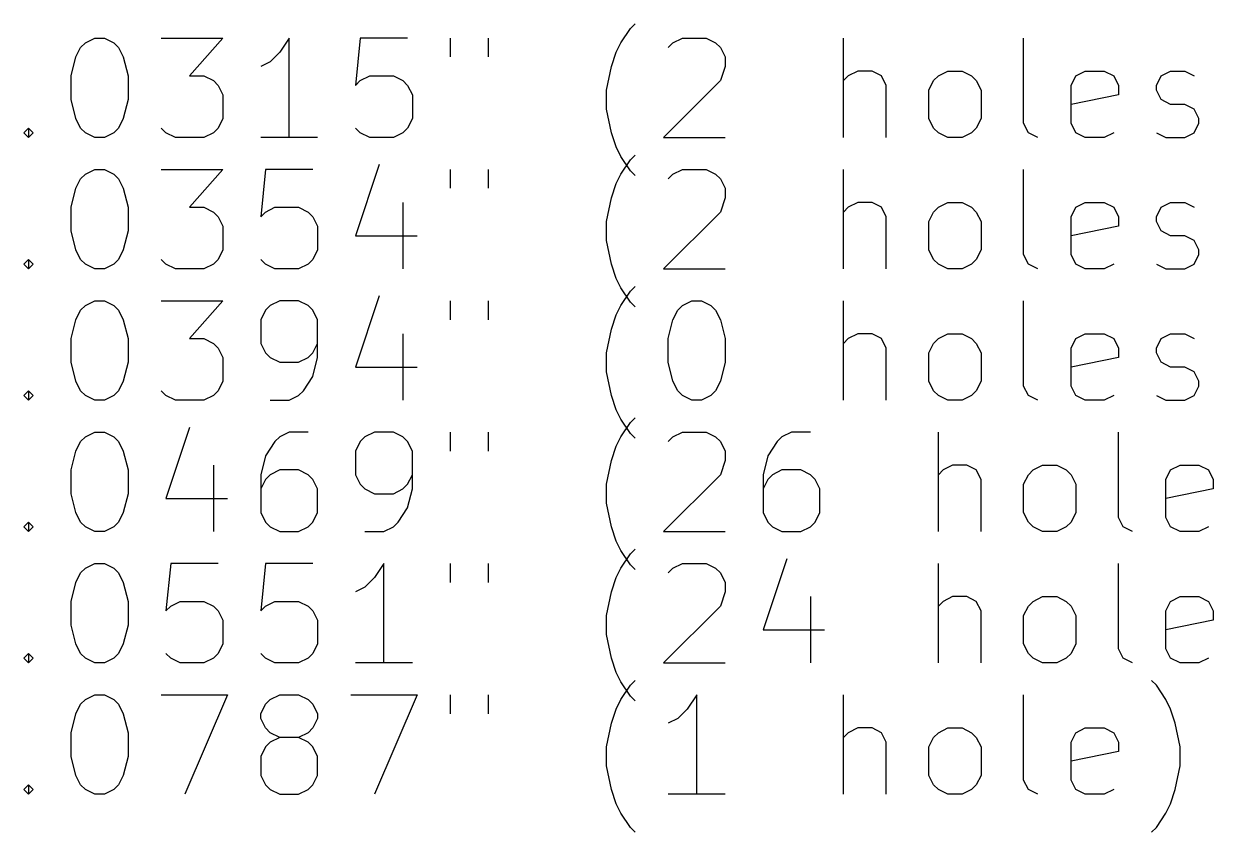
# Model space of a CAD drawing. Extents: x -2 to 95, y -116 to 0.
# Drawn here: x 23.44 to 47.34, y -116.16 to -99.91 of the extents above; entities that cross this region are included whole.
import ezdxf

# ---------------------------------------------------------------- set-up
doc = ezdxf.new("R2010")
doc.units = 0
doc.layers.add('BLACK', color=7, linetype='CONTINUOUS')

msp = doc.modelspace()

# ---------------------------------------------------------------- linework, layer by layer
at = {"layer": 'BLACK', "linetype": 'CONTINUOUS'}
for p, q in [((35.63039, -100.009361), (35.725629, -99.914123)), ((35.439914, -100.295076), (35.63039, -100.009361)), ((24.487532, -100.58079), (24.58277, -100.390314)), ((24.58277, -100.390314), (24.678008, -100.295076)), ((24.678008, -100.295076), (24.868484, -100.199838)), ((24.868484, -100.199838), (25.058961, -100.199838)), ((25.058961, -100.199838), (25.249437, -100.295076)), ((25.249437, -100.295076), (25.344675, -100.390314)), ((25.344675, -100.390314), (25.439913, -100.58079)), ((26.201818, -100.199838), (27.439913, -100.199838)), ((27.439913, -100.199838), (26.773246, -100.961742)), ((28.773246, -100.199838), (28.58277, -100.485552)), ((28.773246, -102.199838), (28.773246, -100.199838)), ((30.201818, -100.199838), (30.10658, -101.152219)), ((31.154199, -100.199838), (30.201818, -100.199838)), ((32.011342, -100.199838), (32.011342, -100.58079)), ((32.773247, -100.199838), (32.773247, -100.58079)), ((35.344676, -100.485552), (35.439914, -100.295076)), ((36.392295, -100.390314), (36.487533, -100.295076)), ((36.487533, -100.295076), (36.678009, -100.199838)), ((36.678009, -100.199838), (37.1542, -100.199838)), ((37.1542, -100.199838), (37.344676, -100.295076)), ((37.344676, -100.295076), (37.439914, -100.390314)), ((37.439914, -100.390314), (37.535152, -100.58079)), ((39.916105, -102.199838), (39.916105, -100.199838)), ((43.535153, -101.914123), (43.535153, -100.199838)), ((24.392294, -100.961742), (24.487532, -100.58079)), ((25.439913, -100.58079), (25.535151, -100.961742)), ((28.58277, -100.485552), (28.392294, -100.676028)), ((35.249438, -100.771266), (35.344676, -100.485552)), ((37.535152, -100.58079), (37.535152, -100.771266)), ((28.392294, -100.676028), (28.201818, -100.771266)), ((35.1542, -101.247457), (35.249438, -100.771266)), ((37.535152, -100.771266), (37.439914, -101.05698)), ((40.201819, -100.866504), (40.011343, -100.961742)), ((40.487534, -100.866504), (40.201819, -100.866504)), ((40.67801, -100.961742), (40.487534, -100.866504)), ((41.820867, -100.961742), (42.011343, -100.866504)), ((42.011343, -100.866504), (42.297058, -100.866504)), ((42.297058, -100.866504), (42.487534, -100.961742)), ((44.582772, -100.961742), (44.773248, -100.866504)), ((44.773248, -100.866504), (45.154201, -100.866504)), ((45.154201, -100.866504), (45.344677, -100.961742)), ((46.297058, -100.961742), (46.487534, -100.866504)), ((46.487534, -100.866504), (46.773248, -100.866504)), ((46.773248, -100.866504), (46.963725, -100.961742)), ((24.392294, -101.437933), (24.392294, -100.961742)), ((25.535151, -100.961742), (25.535151, -101.437933)), ((26.773246, -100.961742), (27.058961, -100.961742)), ((27.058961, -100.961742), (27.249437, -101.05698)), ((27.249437, -101.05698), (27.344675, -101.152219)), ((30.10658, -101.152219), (30.201818, -101.05698)), ((30.201818, -101.05698), (30.392294, -100.961742)), ((30.392294, -100.961742), (30.868485, -100.961742)), ((30.868485, -100.961742), (31.058961, -101.05698)), ((31.058961, -101.05698), (31.154199, -101.152219)), ((37.439914, -101.05698), (36.297057, -102.199838)), ((40.011343, -100.961742), (39.916105, -101.05698)), ((40.773248, -101.152219), (40.67801, -100.961742)), ((41.630391, -101.247457), (41.725629, -101.05698)), ((41.725629, -101.05698), (41.820867, -100.961742)), ((42.487534, -100.961742), (42.582772, -101.05698)), ((42.582772, -101.05698), (42.67801, -101.247457)), ((44.487534, -101.152219), (44.582772, -100.961742)), ((45.344677, -100.961742), (45.439915, -101.152219)), ((46.20182, -101.152219), (46.297058, -100.961742)), ((27.344675, -101.152219), (27.439913, -101.342695)), ((27.439913, -101.342695), (27.439913, -101.818885)), ((31.154199, -101.152219), (31.249437, -101.342695)), ((31.249437, -101.342695), (31.249437, -101.818885)), ((35.1542, -101.628409), (35.1542, -101.247457)), ((40.773248, -102.199838), (40.773248, -101.152219)), ((41.630391, -101.818885), (41.630391, -101.247457)), ((42.67801, -101.247457), (42.67801, -101.818885)), ((44.487534, -101.914123), (44.487534, -101.152219)), ((45.439915, -101.342695), (44.487534, -101.533171)), ((45.439915, -101.152219), (45.439915, -101.342695)), ((46.20182, -101.247457), (46.20182, -101.152219)), ((46.297058, -101.437933), (46.20182, -101.247457)), ((24.487532, -101.818885), (24.392294, -101.437933)), ((25.535151, -101.437933), (25.439913, -101.818885)), ((46.487534, -101.533171), (46.297058, -101.437933)), ((46.773248, -101.533171), (46.487534, -101.533171)), ((46.963725, -101.628409), (46.773248, -101.533171)), ((24.58277, -102.009361), (24.487532, -101.818885)), ((25.439913, -101.818885), (25.344675, -102.009361)), ((27.439913, -101.818885), (27.344675, -102.009361)), ((31.249437, -101.818885), (31.154199, -102.009361)), ((35.249438, -102.1046), (35.1542, -101.628409)), ((41.725629, -102.009361), (41.630391, -101.818885)), ((42.67801, -101.818885), (42.582772, -102.009361)), ((47.058963, -101.818885), (46.963725, -101.628409)), ((47.058963, -101.914123), (47.058963, -101.818885)), ((23.439913, -102.1046), (23.535151, -102.009361)), ((23.535151, -102.009361), (23.630389, -102.1046)), ((23.535151, -102.009361), (23.535151, -102.199838)), ((24.678008, -102.1046), (24.58277, -102.009361)), ((25.344675, -102.009361), (25.249437, -102.1046)), ((26.297056, -102.1046), (26.201818, -102.009361)), ((27.344675, -102.009361), (27.249437, -102.1046)), ((30.201818, -102.1046), (30.10658, -102.009361)), ((31.154199, -102.009361), (31.058961, -102.1046)), ((41.820867, -102.1046), (41.725629, -102.009361)), ((42.582772, -102.009361), (42.487534, -102.1046)), ((43.630391, -102.1046), (43.535153, -101.914123)), ((44.582772, -102.1046), (44.487534, -101.914123)), ((46.963725, -102.1046), (47.058963, -101.914123)), ((23.535151, -102.199838), (23.439913, -102.1046)), ((23.630389, -102.1046), (23.535151, -102.199838)), ((24.868484, -102.199838), (24.678008, -102.1046)), ((25.058961, -102.199838), (24.868484, -102.199838)), ((25.249437, -102.1046), (25.058961, -102.199838)), ((26.487532, -102.199838), (26.297056, -102.1046)), ((27.058961, -102.199838), (26.487532, -102.199838)), ((27.249437, -102.1046), (27.058961, -102.199838)), ((29.344675, -102.199838), (28.201818, -102.199838)), ((30.392294, -102.199838), (30.201818, -102.1046)), ((30.868485, -102.199838), (30.392294, -102.199838)), ((31.058961, -102.1046), (30.868485, -102.199838)), ((35.344676, -102.390314), (35.249438, -102.1046)), ((36.297057, -102.199838), (37.535152, -102.199838)), ((42.011343, -102.199838), (41.820867, -102.1046)), ((42.297058, -102.199838), (42.011343, -102.199838)), ((42.487534, -102.1046), (42.297058, -102.199838)), ((43.820867, -102.199838), (43.630391, -102.1046)), ((44.773248, -102.199838), (44.582772, -102.1046)), ((45.154201, -102.199838), (44.773248, -102.199838)), ((45.344677, -102.1046), (45.154201, -102.199838)), ((46.20182, -102.1046), (46.392296, -102.199838)), ((46.392296, -102.199838), (46.773248, -102.199838)), ((46.773248, -102.199838), (46.963725, -102.1046)), ((35.439914, -102.58079), (35.344676, -102.390314)), ((30.58277, -102.7446), (30.10658, -104.173171)), ((35.63039, -102.866504), (35.439914, -102.58079)), ((35.439914, -102.935076), (35.63039, -102.649361)), ((35.63039, -102.649361), (35.725629, -102.554123)), ((24.58277, -103.030314), (24.678008, -102.935076)), ((24.678008, -102.935076), (24.868484, -102.839838)), ((24.868484, -102.839838), (25.058961, -102.839838)), ((25.058961, -102.839838), (25.249437, -102.935076)), ((25.249437, -102.935076), (25.344675, -103.030314)), ((26.201818, -102.839838), (27.439913, -102.839838)), ((27.439913, -102.839838), (26.773246, -103.601742)), ((28.297056, -102.839838), (28.201818, -103.792219)), ((29.249437, -102.839838), (28.297056, -102.839838)), ((32.011342, -102.839838), (32.011342, -103.22079)), ((32.773247, -102.839838), (32.773247, -103.22079)), ((35.344676, -103.125552), (35.439914, -102.935076)), ((35.725629, -102.961742), (35.63039, -102.866504)), ((36.392295, -103.030314), (36.487533, -102.935076)), ((36.487533, -102.935076), (36.678009, -102.839838)), ((36.678009, -102.839838), (37.1542, -102.839838)), ((37.1542, -102.839838), (37.344676, -102.935076)), ((37.344676, -102.935076), (37.439914, -103.030314)), ((39.916105, -104.839838), (39.916105, -102.839838)), ((43.535153, -104.554123), (43.535153, -102.839838)), ((24.392294, -103.601742), (24.487532, -103.22079)), ((24.487532, -103.22079), (24.58277, -103.030314)), ((25.344675, -103.030314), (25.439913, -103.22079)), ((25.439913, -103.22079), (25.535151, -103.601742)), ((35.249438, -103.411266), (35.344676, -103.125552)), ((37.439914, -103.030314), (37.535152, -103.22079)), ((37.535152, -103.22079), (37.535152, -103.411266)), ((31.058961, -103.506504), (31.058961, -104.839838)), ((35.1542, -103.887457), (35.249438, -103.411266)), ((37.535152, -103.411266), (37.439914, -103.69698)), ((40.201819, -103.506504), (40.011343, -103.601742)), ((40.487534, -103.506504), (40.201819, -103.506504)), ((40.67801, -103.601742), (40.487534, -103.506504)), ((41.820867, -103.601742), (42.011343, -103.506504)), ((42.011343, -103.506504), (42.297058, -103.506504)), ((42.297058, -103.506504), (42.487534, -103.601742)), ((44.582772, -103.601742), (44.773248, -103.506504)), ((44.773248, -103.506504), (45.154201, -103.506504)), ((45.154201, -103.506504), (45.344677, -103.601742)), ((46.297058, -103.601742), (46.487534, -103.506504)), ((46.487534, -103.506504), (46.773248, -103.506504)), ((46.773248, -103.506504), (46.963725, -103.601742)), ((24.392294, -104.077933), (24.392294, -103.601742)), ((25.535151, -103.601742), (25.535151, -104.077933)), ((26.773246, -103.601742), (27.058961, -103.601742)), ((27.058961, -103.601742), (27.249437, -103.69698)), ((27.249437, -103.69698), (27.344675, -103.792219)), ((28.201818, -103.792219), (28.297056, -103.69698)), ((28.297056, -103.69698), (28.487532, -103.601742)), ((28.487532, -103.601742), (28.963723, -103.601742)), ((28.963723, -103.601742), (29.154199, -103.69698)), ((29.154199, -103.69698), (29.249437, -103.792219)), ((37.439914, -103.69698), (36.297057, -104.839838)), ((40.011343, -103.601742), (39.916105, -103.69698)), ((40.773248, -103.792219), (40.67801, -103.601742)), ((41.630391, -103.887457), (41.725629, -103.69698)), ((41.725629, -103.69698), (41.820867, -103.601742)), ((42.487534, -103.601742), (42.582772, -103.69698)), ((42.582772, -103.69698), (42.67801, -103.887457)), ((44.487534, -103.792219), (44.582772, -103.601742)), ((45.344677, -103.601742), (45.439915, -103.792219)), ((46.20182, -103.792219), (46.297058, -103.601742)), ((27.344675, -103.792219), (27.439913, -103.982695)), ((27.439913, -103.982695), (27.439913, -104.458885)), ((29.249437, -103.792219), (29.344675, -103.982695)), ((29.344675, -103.982695), (29.344675, -104.458885)), ((35.1542, -104.268409), (35.1542, -103.887457)), ((40.773248, -104.839838), (40.773248, -103.792219)), ((41.630391, -104.458885), (41.630391, -103.887457)), ((42.67801, -103.887457), (42.67801, -104.458885)), ((44.487534, -104.554123), (44.487534, -103.792219)), ((45.439915, -103.982695), (44.487534, -104.173171)), ((45.439915, -103.792219), (45.439915, -103.982695)), ((46.20182, -103.887457), (46.20182, -103.792219)), ((46.297058, -104.077933), (46.20182, -103.887457)), ((24.487532, -104.458885), (24.392294, -104.077933)), ((25.535151, -104.077933), (25.439913, -104.458885)), ((30.10658, -104.173171), (31.344675, -104.173171)), ((46.487534, -104.173171), (46.297058, -104.077933)), ((46.773248, -104.173171), (46.487534, -104.173171)), ((46.963725, -104.268409), (46.773248, -104.173171)), ((24.58277, -104.649361), (24.487532, -104.458885)), ((25.439913, -104.458885), (25.344675, -104.649361)), ((27.439913, -104.458885), (27.344675, -104.649361)), ((29.344675, -104.458885), (29.249437, -104.649361)), ((35.249438, -104.7446), (35.1542, -104.268409)), ((41.725629, -104.649361), (41.630391, -104.458885)), ((42.67801, -104.458885), (42.582772, -104.649361)), ((47.058963, -104.458885), (46.963725, -104.268409)), ((47.058963, -104.554123), (47.058963, -104.458885)), ((23.439913, -104.7446), (23.535151, -104.649361)), ((23.535151, -104.649361), (23.630389, -104.7446)), ((23.535151, -104.649361), (23.535151, -104.839838)), ((24.678008, -104.7446), (24.58277, -104.649361)), ((25.344675, -104.649361), (25.249437, -104.7446)), ((26.297056, -104.7446), (26.201818, -104.649361)), ((27.344675, -104.649361), (27.249437, -104.7446)), ((28.297056, -104.7446), (28.201818, -104.649361)), ((29.249437, -104.649361), (29.154199, -104.7446)), ((41.820867, -104.7446), (41.725629, -104.649361)), ((42.582772, -104.649361), (42.487534, -104.7446)), ((43.630391, -104.7446), (43.535153, -104.554123)), ((44.582772, -104.7446), (44.487534, -104.554123)), ((46.963725, -104.7446), (47.058963, -104.554123)), ((23.535151, -104.839838), (23.439913, -104.7446)), ((23.630389, -104.7446), (23.535151, -104.839838)), ((24.868484, -104.839838), (24.678008, -104.7446)), ((25.058961, -104.839838), (24.868484, -104.839838)), ((25.249437, -104.7446), (25.058961, -104.839838)), ((26.487532, -104.839838), (26.297056, -104.7446)), ((27.058961, -104.839838), (26.487532, -104.839838)), ((27.249437, -104.7446), (27.058961, -104.839838)), ((28.487532, -104.839838), (28.297056, -104.7446)), ((28.963723, -104.839838), (28.487532, -104.839838)), ((29.154199, -104.7446), (28.963723, -104.839838)), ((35.344676, -105.030314), (35.249438, -104.7446)), ((36.297057, -104.839838), (37.535152, -104.839838)), ((42.011343, -104.839838), (41.820867, -104.7446)), ((42.297058, -104.839838), (42.011343, -104.839838)), ((42.487534, -104.7446), (42.297058, -104.839838)), ((43.820867, -104.839838), (43.630391, -104.7446)), ((44.773248, -104.839838), (44.582772, -104.7446)), ((45.154201, -104.839838), (44.773248, -104.839838)), ((45.344677, -104.7446), (45.154201, -104.839838)), ((46.20182, -104.7446), (46.392296, -104.839838)), ((46.392296, -104.839838), (46.773248, -104.839838)), ((46.773248, -104.839838), (46.963725, -104.7446)), ((35.439914, -105.22079), (35.344676, -105.030314)), ((30.58277, -105.3846), (30.10658, -106.813171)), ((35.63039, -105.506504), (35.439914, -105.22079)), ((35.439914, -105.575076), (35.63039, -105.289361)), ((35.63039, -105.289361), (35.725629, -105.194123)), ((24.58277, -105.670314), (24.678008, -105.575076)), ((24.678008, -105.575076), (24.868484, -105.479838)), ((24.868484, -105.479838), (25.058961, -105.479838)), ((25.058961, -105.479838), (25.249437, -105.575076)), ((25.249437, -105.575076), (25.344675, -105.670314)), ((26.201818, -105.479838), (27.439913, -105.479838)), ((27.439913, -105.479838), (26.773246, -106.241742)), ((28.392294, -105.575076), (28.297056, -105.670314)), ((28.58277, -105.479838), (28.392294, -105.575076)), ((28.963723, -105.479838), (28.58277, -105.479838)), ((29.154199, -105.575076), (28.963723, -105.479838)), ((29.249437, -105.670314), (29.154199, -105.575076)), ((32.011342, -105.479838), (32.011342, -105.86079)), ((32.773247, -105.479838), (32.773247, -105.86079)), ((35.344676, -105.765552), (35.439914, -105.575076)), ((35.725629, -105.601742), (35.63039, -105.506504)), ((36.582771, -105.670314), (36.678009, -105.575076)), ((36.678009, -105.575076), (36.868485, -105.479838)), ((36.868485, -105.479838), (37.058962, -105.479838)), ((37.058962, -105.479838), (37.249438, -105.575076)), ((37.249438, -105.575076), (37.344676, -105.670314)), ((39.916105, -107.479838), (39.916105, -105.479838)), ((43.535153, -107.194123), (43.535153, -105.479838)), ((24.392294, -106.241742), (24.487532, -105.86079)), ((24.487532, -105.86079), (24.58277, -105.670314)), ((25.344675, -105.670314), (25.439913, -105.86079)), ((25.439913, -105.86079), (25.535151, -106.241742)), ((28.297056, -105.670314), (28.201818, -105.86079)), ((28.201818, -105.86079), (28.201818, -106.33698)), ((29.344675, -105.86079), (29.249437, -105.670314)), ((29.344675, -106.622695), (29.344675, -105.86079)), ((35.249438, -106.051266), (35.344676, -105.765552)), ((36.392295, -106.241742), (36.487533, -105.86079)), ((36.487533, -105.86079), (36.582771, -105.670314)), ((37.344676, -105.670314), (37.439914, -105.86079)), ((37.439914, -105.86079), (37.535152, -106.241742)), ((35.1542, -106.527457), (35.249438, -106.051266)), ((24.392294, -106.717933), (24.392294, -106.241742)), ((25.535151, -106.241742), (25.535151, -106.717933)), ((26.773246, -106.241742), (27.058961, -106.241742)), ((27.058961, -106.241742), (27.249437, -106.33698)), ((27.249437, -106.33698), (27.344675, -106.432219)), ((28.201818, -106.33698), (28.297056, -106.527457)), ((29.249437, -106.527457), (29.344675, -106.33698)), ((31.058961, -106.146504), (31.058961, -107.479838)), ((36.392295, -106.717933), (36.392295, -106.241742)), ((37.535152, -106.241742), (37.535152, -106.717933)), ((40.011343, -106.241742), (39.916105, -106.33698)), ((40.201819, -106.146504), (40.011343, -106.241742)), ((40.487534, -106.146504), (40.201819, -106.146504)), ((40.67801, -106.241742), (40.487534, -106.146504)), ((40.773248, -106.432219), (40.67801, -106.241742)), ((41.630391, -106.527457), (41.725629, -106.33698)), ((41.725629, -106.33698), (41.820867, -106.241742)), ((41.820867, -106.241742), (42.011343, -106.146504)), ((42.011343, -106.146504), (42.297058, -106.146504)), ((42.297058, -106.146504), (42.487534, -106.241742)), ((42.487534, -106.241742), (42.582772, -106.33698)), ((42.582772, -106.33698), (42.67801, -106.527457)), ((44.487534, -106.432219), (44.582772, -106.241742)), ((44.582772, -106.241742), (44.773248, -106.146504)), ((44.773248, -106.146504), (45.154201, -106.146504)), ((45.154201, -106.146504), (45.344677, -106.241742)), ((45.344677, -106.241742), (45.439915, -106.432219)), ((46.20182, -106.432219), (46.297058, -106.241742)), ((46.297058, -106.241742), (46.487534, -106.146504)), ((46.487534, -106.146504), (46.773248, -106.146504)), ((46.773248, -106.146504), (46.963725, -106.241742)), ((27.344675, -106.432219), (27.439913, -106.622695)), ((28.297056, -106.527457), (28.392294, -106.622695)), ((29.154199, -106.622695), (29.249437, -106.527457)), ((35.1542, -106.908409), (35.1542, -106.527457)), ((40.773248, -107.479838), (40.773248, -106.432219)), ((41.630391, -107.098885), (41.630391, -106.527457)), ((42.67801, -106.527457), (42.67801, -107.098885)), ((44.487534, -107.194123), (44.487534, -106.432219)), ((45.439915, -106.432219), (45.439915, -106.622695)), ((46.20182, -106.527457), (46.20182, -106.432219)), ((46.297058, -106.717933), (46.20182, -106.527457)), ((24.487532, -107.098885), (24.392294, -106.717933)), ((25.535151, -106.717933), (25.439913, -107.098885)), ((27.439913, -106.622695), (27.439913, -107.098885)), ((28.392294, -106.622695), (28.58277, -106.717933)), ((28.58277, -106.717933), (28.963723, -106.717933)), ((28.963723, -106.717933), (29.154199, -106.622695)), ((29.249437, -107.003647), (29.344675, -106.622695)), ((30.10658, -106.813171), (31.344675, -106.813171)), ((36.487533, -107.098885), (36.392295, -106.717933)), ((37.535152, -106.717933), (37.439914, -107.098885)), ((45.439915, -106.622695), (44.487534, -106.813171)), ((46.487534, -106.813171), (46.297058, -106.717933)), ((46.773248, -106.813171), (46.487534, -106.813171)), ((46.963725, -106.908409), (46.773248, -106.813171)), ((29.058961, -107.289361), (29.249437, -107.003647)), ((35.249438, -107.3846), (35.1542, -106.908409)), ((47.058963, -107.098885), (46.963725, -106.908409)), ((23.439913, -107.3846), (23.535151, -107.289361)), ((23.535151, -107.289361), (23.630389, -107.3846)), ((23.535151, -107.289361), (23.535151, -107.479838)), ((24.58277, -107.289361), (24.487532, -107.098885)), ((24.678008, -107.3846), (24.58277, -107.289361)), ((25.344675, -107.289361), (25.249437, -107.3846)), ((25.439913, -107.098885), (25.344675, -107.289361)), ((26.297056, -107.3846), (26.201818, -107.289361)), ((27.344675, -107.289361), (27.249437, -107.3846)), ((27.439913, -107.098885), (27.344675, -107.289361)), ((28.963723, -107.3846), (29.058961, -107.289361)), ((36.582771, -107.289361), (36.487533, -107.098885)), ((36.678009, -107.3846), (36.582771, -107.289361)), ((37.344676, -107.289361), (37.249438, -107.3846)), ((37.439914, -107.098885), (37.344676, -107.289361)), ((41.725629, -107.289361), (41.630391, -107.098885)), ((41.820867, -107.3846), (41.725629, -107.289361)), ((42.582772, -107.289361), (42.487534, -107.3846)), ((42.67801, -107.098885), (42.582772, -107.289361)), ((43.630391, -107.3846), (43.535153, -107.194123)), ((44.582772, -107.3846), (44.487534, -107.194123)), ((46.963725, -107.3846), (47.058963, -107.194123)), ((47.058963, -107.194123), (47.058963, -107.098885)), ((23.535151, -107.479838), (23.439913, -107.3846)), ((23.630389, -107.3846), (23.535151, -107.479838)), ((24.868484, -107.479838), (24.678008, -107.3846)), ((25.058961, -107.479838), (24.868484, -107.479838)), ((25.249437, -107.3846), (25.058961, -107.479838)), ((26.487532, -107.479838), (26.297056, -107.3846)), ((27.058961, -107.479838), (26.487532, -107.479838)), ((27.249437, -107.3846), (27.058961, -107.479838)), ((28.392294, -107.479838), (28.773246, -107.479838)), ((28.773246, -107.479838), (28.963723, -107.3846)), ((35.344676, -107.670314), (35.249438, -107.3846)), ((36.868485, -107.479838), (36.678009, -107.3846)), ((37.058962, -107.479838), (36.868485, -107.479838)), ((37.249438, -107.3846), (37.058962, -107.479838)), ((42.011343, -107.479838), (41.820867, -107.3846)), ((42.297058, -107.479838), (42.011343, -107.479838)), ((42.487534, -107.3846), (42.297058, -107.479838)), ((43.820867, -107.479838), (43.630391, -107.3846)), ((44.773248, -107.479838), (44.582772, -107.3846)), ((45.154201, -107.479838), (44.773248, -107.479838)), ((45.344677, -107.3846), (45.154201, -107.479838)), ((46.20182, -107.3846), (46.392296, -107.479838)), ((46.392296, -107.479838), (46.773248, -107.479838)), ((46.773248, -107.479838), (46.963725, -107.3846)), ((35.439914, -107.86079), (35.344676, -107.670314)), ((26.773246, -108.0246), (26.297056, -109.453171)), ((35.63039, -108.146504), (35.439914, -107.86079)), ((35.439914, -108.215076), (35.63039, -107.929361)), ((35.63039, -107.929361), (35.725629, -107.834123)), ((24.58277, -108.310314), (24.678008, -108.215076)), ((24.678008, -108.215076), (24.868484, -108.119838)), ((24.868484, -108.119838), (25.058961, -108.119838)), ((25.058961, -108.119838), (25.249437, -108.215076)), ((25.249437, -108.215076), (25.344675, -108.310314)), ((28.58277, -108.215076), (28.487532, -108.310314)), ((28.773246, -108.119838), (28.58277, -108.215076)), ((29.154199, -108.119838), (28.773246, -108.119838)), ((30.297056, -108.215076), (30.201818, -108.310314)), ((30.487532, -108.119838), (30.297056, -108.215076)), ((30.868485, -108.119838), (30.487532, -108.119838)), ((31.058961, -108.215076), (30.868485, -108.119838)), ((31.154199, -108.310314), (31.058961, -108.215076)), ((32.011342, -108.119838), (32.011342, -108.50079)), ((32.773247, -108.119838), (32.773247, -108.50079)), ((35.344676, -108.405552), (35.439914, -108.215076)), ((35.725629, -108.241742), (35.63039, -108.146504)), ((36.392295, -108.310314), (36.487533, -108.215076)), ((36.487533, -108.215076), (36.678009, -108.119838)), ((36.678009, -108.119838), (37.1542, -108.119838)), ((37.1542, -108.119838), (37.344676, -108.215076)), ((37.344676, -108.215076), (37.439914, -108.310314)), ((38.678009, -108.215076), (38.582771, -108.310314)), ((38.868485, -108.119838), (38.678009, -108.215076)), ((39.249438, -108.119838), (38.868485, -108.119838)), ((41.820867, -110.119838), (41.820867, -108.119838)), ((45.439915, -109.834123), (45.439915, -108.119838)), ((24.392294, -108.881742), (24.487532, -108.50079)), ((24.487532, -108.50079), (24.58277, -108.310314)), ((25.344675, -108.310314), (25.439913, -108.50079)), ((25.439913, -108.50079), (25.535151, -108.881742)), ((28.487532, -108.310314), (28.297056, -108.596028)), ((30.201818, -108.310314), (30.10658, -108.50079)), ((30.10658, -108.50079), (30.10658, -108.97698)), ((31.249437, -108.50079), (31.154199, -108.310314)), ((31.249437, -109.262695), (31.249437, -108.50079)), ((35.249438, -108.691266), (35.344676, -108.405552)), ((37.439914, -108.310314), (37.535152, -108.50079)), ((37.535152, -108.50079), (37.535152, -108.691266)), ((38.582771, -108.310314), (38.392295, -108.596028)), ((28.297056, -108.596028), (28.201818, -108.97698)), ((35.1542, -109.167457), (35.249438, -108.691266)), ((37.535152, -108.691266), (37.439914, -108.97698)), ((38.392295, -108.596028), (38.297057, -108.97698)), ((24.392294, -109.357933), (24.392294, -108.881742)), ((25.535151, -108.881742), (25.535151, -109.357933)), ((27.249437, -108.786504), (27.249437, -110.119838)), ((28.201818, -108.97698), (28.201818, -109.738885)), ((28.392294, -108.97698), (28.297056, -109.072219)), ((28.58277, -108.881742), (28.392294, -108.97698)), ((28.963723, -108.881742), (28.58277, -108.881742)), ((29.154199, -108.97698), (28.963723, -108.881742)), ((29.249437, -109.072219), (29.154199, -108.97698)), ((30.10658, -108.97698), (30.201818, -109.167457)), ((31.154199, -109.167457), (31.249437, -108.97698)), ((37.439914, -108.97698), (36.297057, -110.119838)), ((38.297057, -108.97698), (38.297057, -109.738885)), ((38.487533, -108.97698), (38.392295, -109.072219)), ((38.678009, -108.881742), (38.487533, -108.97698)), ((39.058962, -108.881742), (38.678009, -108.881742)), ((39.249438, -108.97698), (39.058962, -108.881742)), ((39.344676, -109.072219), (39.249438, -108.97698)), ((41.916105, -108.881742), (41.820867, -108.97698)), ((42.106581, -108.786504), (41.916105, -108.881742)), ((42.392296, -108.786504), (42.106581, -108.786504)), ((42.582772, -108.881742), (42.392296, -108.786504)), ((42.67801, -109.072219), (42.582772, -108.881742)), ((43.535153, -109.167457), (43.630391, -108.97698)), ((43.630391, -108.97698), (43.725629, -108.881742)), ((43.725629, -108.881742), (43.916105, -108.786504)), ((43.916105, -108.786504), (44.20182, -108.786504)), ((44.20182, -108.786504), (44.392296, -108.881742)), ((44.392296, -108.881742), (44.487534, -108.97698)), ((44.487534, -108.97698), (44.582772, -109.167457)), ((46.392296, -109.072219), (46.487534, -108.881742)), ((46.487534, -108.881742), (46.67801, -108.786504)), ((46.67801, -108.786504), (47.058963, -108.786504)), ((47.058963, -108.786504), (47.249439, -108.881742)), ((47.249439, -108.881742), (47.344677, -109.072219)), ((28.297056, -109.072219), (28.201818, -109.262695)), ((29.344675, -109.262695), (29.249437, -109.072219)), ((30.201818, -109.167457), (30.297056, -109.262695)), ((31.058961, -109.262695), (31.154199, -109.167457)), ((35.1542, -109.548409), (35.1542, -109.167457)), ((38.392295, -109.072219), (38.297057, -109.262695)), ((39.439914, -109.262695), (39.344676, -109.072219)), ((42.67801, -110.119838), (42.67801, -109.072219)), ((43.535153, -109.738885), (43.535153, -109.167457)), ((44.582772, -109.167457), (44.582772, -109.738885)), ((46.392296, -109.834123), (46.392296, -109.072219)), ((47.344677, -109.072219), (47.344677, -109.262695)), ((24.487532, -109.738885), (24.392294, -109.357933)), ((25.535151, -109.357933), (25.439913, -109.738885)), ((26.297056, -109.453171), (27.535151, -109.453171)), ((29.344675, -109.738885), (29.344675, -109.262695)), ((30.297056, -109.262695), (30.487532, -109.357933)), ((30.487532, -109.357933), (30.868485, -109.357933)), ((30.868485, -109.357933), (31.058961, -109.262695)), ((31.154199, -109.643647), (31.249437, -109.262695)), ((39.439914, -109.738885), (39.439914, -109.262695)), ((47.344677, -109.262695), (46.392296, -109.453171)), ((30.963723, -109.929361), (31.154199, -109.643647)), ((35.249438, -110.0246), (35.1542, -109.548409)), ((23.439913, -110.0246), (23.535151, -109.929361)), ((23.535151, -109.929361), (23.630389, -110.0246)), ((23.535151, -109.929361), (23.535151, -110.119838)), ((24.58277, -109.929361), (24.487532, -109.738885)), ((24.678008, -110.0246), (24.58277, -109.929361)), ((25.344675, -109.929361), (25.249437, -110.0246)), ((25.439913, -109.738885), (25.344675, -109.929361)), ((28.201818, -109.738885), (28.297056, -109.929361)), ((28.297056, -109.929361), (28.392294, -110.0246)), ((29.154199, -110.0246), (29.249437, -109.929361)), ((29.249437, -109.929361), (29.344675, -109.738885)), ((30.868485, -110.0246), (30.963723, -109.929361)), ((38.297057, -109.738885), (38.392295, -109.929361)), ((38.392295, -109.929361), (38.487533, -110.0246)), ((39.249438, -110.0246), (39.344676, -109.929361)), ((39.344676, -109.929361), (39.439914, -109.738885)), ((43.630391, -109.929361), (43.535153, -109.738885)), ((43.725629, -110.0246), (43.630391, -109.929361)), ((44.487534, -109.929361), (44.392296, -110.0246)), ((44.582772, -109.738885), (44.487534, -109.929361)), ((45.535153, -110.0246), (45.439915, -109.834123)), ((46.487534, -110.0246), (46.392296, -109.834123)), ((23.535151, -110.119838), (23.439913, -110.0246)), ((23.630389, -110.0246), (23.535151, -110.119838)), ((24.868484, -110.119838), (24.678008, -110.0246)), ((25.058961, -110.119838), (24.868484, -110.119838)), ((25.249437, -110.0246), (25.058961, -110.119838)), ((28.392294, -110.0246), (28.58277, -110.119838)), ((28.58277, -110.119838), (28.963723, -110.119838)), ((28.963723, -110.119838), (29.154199, -110.0246)), ((30.297056, -110.119838), (30.678008, -110.119838)), ((30.678008, -110.119838), (30.868485, -110.0246)), ((35.344676, -110.310314), (35.249438, -110.0246)), ((36.297057, -110.119838), (37.535152, -110.119838)), ((38.487533, -110.0246), (38.678009, -110.119838)), ((38.678009, -110.119838), (39.058962, -110.119838)), ((39.058962, -110.119838), (39.249438, -110.0246)), ((43.916105, -110.119838), (43.725629, -110.0246)), ((44.20182, -110.119838), (43.916105, -110.119838)), ((44.392296, -110.0246), (44.20182, -110.119838)), ((45.725629, -110.119838), (45.535153, -110.0246)), ((46.67801, -110.119838), (46.487534, -110.0246)), ((47.058963, -110.119838), (46.67801, -110.119838)), ((47.249439, -110.0246), (47.058963, -110.119838)), ((35.439914, -110.50079), (35.344676, -110.310314)), ((35.63039, -110.786504), (35.439914, -110.50079)), ((35.439914, -110.855076), (35.63039, -110.569361)), ((35.63039, -110.569361), (35.725629, -110.474123)), ((38.773247, -110.6646), (38.297057, -112.093171)), ((24.58277, -110.950314), (24.678008, -110.855076)), ((24.678008, -110.855076), (24.868484, -110.759838)), ((24.868484, -110.759838), (25.058961, -110.759838)), ((25.058961, -110.759838), (25.249437, -110.855076)), ((25.249437, -110.855076), (25.344675, -110.950314)), ((26.392294, -110.759838), (26.297056, -111.712219)), ((27.344675, -110.759838), (26.392294, -110.759838)), ((28.297056, -110.759838), (28.201818, -111.712219)), ((29.249437, -110.759838), (28.297056, -110.759838)), ((30.678008, -110.759838), (30.487532, -111.045552)), ((30.678008, -112.759838), (30.678008, -110.759838)), ((32.011342, -110.759838), (32.011342, -111.14079)), ((32.773247, -110.759838), (32.773247, -111.14079)), ((35.344676, -111.045552), (35.439914, -110.855076)), ((35.725629, -110.881742), (35.63039, -110.786504)), ((36.392295, -110.950314), (36.487533, -110.855076)), ((36.487533, -110.855076), (36.678009, -110.759838)), ((36.678009, -110.759838), (37.1542, -110.759838)), ((37.1542, -110.759838), (37.344676, -110.855076)), ((37.344676, -110.855076), (37.439914, -110.950314)), ((41.820867, -112.759838), (41.820867, -110.759838)), ((45.439915, -112.474123), (45.439915, -110.759838)), ((24.392294, -111.521742), (24.487532, -111.14079)), ((24.487532, -111.14079), (24.58277, -110.950314)), ((25.344675, -110.950314), (25.439913, -111.14079)), ((25.439913, -111.14079), (25.535151, -111.521742)), ((30.487532, -111.045552), (30.297056, -111.236028)), ((35.249438, -111.331266), (35.344676, -111.045552)), ((37.439914, -110.950314), (37.535152, -111.14079)), ((37.535152, -111.14079), (37.535152, -111.331266)), ((30.297056, -111.236028), (30.10658, -111.331266)), ((35.1542, -111.807457), (35.249438, -111.331266)), ((37.535152, -111.331266), (37.439914, -111.61698)), ((24.392294, -111.997933), (24.392294, -111.521742)), ((25.535151, -111.521742), (25.535151, -111.997933)), ((26.297056, -111.712219), (26.392294, -111.61698)), ((26.392294, -111.61698), (26.58277, -111.521742)), ((26.58277, -111.521742), (27.058961, -111.521742)), ((27.058961, -111.521742), (27.249437, -111.61698)), ((27.249437, -111.61698), (27.344675, -111.712219)), ((28.201818, -111.712219), (28.297056, -111.61698)), ((28.297056, -111.61698), (28.487532, -111.521742)), ((28.487532, -111.521742), (28.963723, -111.521742)), ((28.963723, -111.521742), (29.154199, -111.61698)), ((29.154199, -111.61698), (29.249437, -111.712219)), ((37.439914, -111.61698), (36.297057, -112.759838)), ((39.249438, -111.426504), (39.249438, -112.759838)), ((41.916105, -111.521742), (41.820867, -111.61698)), ((42.106581, -111.426504), (41.916105, -111.521742)), ((42.392296, -111.426504), (42.106581, -111.426504)), ((42.582772, -111.521742), (42.392296, -111.426504)), ((42.67801, -111.712219), (42.582772, -111.521742)), ((43.535153, -111.807457), (43.630391, -111.61698)), ((43.630391, -111.61698), (43.725629, -111.521742)), ((43.725629, -111.521742), (43.916105, -111.426504)), ((43.916105, -111.426504), (44.20182, -111.426504)), ((44.20182, -111.426504), (44.392296, -111.521742)), ((44.392296, -111.521742), (44.487534, -111.61698)), ((44.487534, -111.61698), (44.582772, -111.807457)), ((46.392296, -111.712219), (46.487534, -111.521742)), ((46.487534, -111.521742), (46.67801, -111.426504)), ((46.67801, -111.426504), (47.058963, -111.426504)), ((47.058963, -111.426504), (47.249439, -111.521742)), ((47.249439, -111.521742), (47.344677, -111.712219)), ((27.344675, -111.712219), (27.439913, -111.902695)), ((29.249437, -111.712219), (29.344675, -111.902695)), ((35.1542, -112.188409), (35.1542, -111.807457)), ((42.67801, -112.759838), (42.67801, -111.712219)), ((43.535153, -112.378885), (43.535153, -111.807457)), ((44.582772, -111.807457), (44.582772, -112.378885)), ((46.392296, -112.474123), (46.392296, -111.712219)), ((47.344677, -111.712219), (47.344677, -111.902695)), ((24.487532, -112.378885), (24.392294, -111.997933)), ((25.535151, -111.997933), (25.439913, -112.378885)), ((27.439913, -111.902695), (27.439913, -112.378885)), ((29.344675, -111.902695), (29.344675, -112.378885)), ((38.297057, -112.093171), (39.535152, -112.093171)), ((47.344677, -111.902695), (46.392296, -112.093171)), ((35.249438, -112.6646), (35.1542, -112.188409)), ((23.439913, -112.6646), (23.535151, -112.569361)), ((23.535151, -112.569361), (23.630389, -112.6646)), ((23.535151, -112.569361), (23.535151, -112.759838)), ((24.58277, -112.569361), (24.487532, -112.378885)), ((24.678008, -112.6646), (24.58277, -112.569361)), ((25.344675, -112.569361), (25.249437, -112.6646)), ((25.439913, -112.378885), (25.344675, -112.569361)), ((26.392294, -112.6646), (26.297056, -112.569361)), ((27.344675, -112.569361), (27.249437, -112.6646)), ((27.439913, -112.378885), (27.344675, -112.569361)), ((28.297056, -112.6646), (28.201818, -112.569361)), ((29.249437, -112.569361), (29.154199, -112.6646)), ((29.344675, -112.378885), (29.249437, -112.569361)), ((43.630391, -112.569361), (43.535153, -112.378885)), ((43.725629, -112.6646), (43.630391, -112.569361)), ((44.487534, -112.569361), (44.392296, -112.6646)), ((44.582772, -112.378885), (44.487534, -112.569361)), ((45.535153, -112.6646), (45.439915, -112.474123)), ((46.487534, -112.6646), (46.392296, -112.474123)), ((23.535151, -112.759838), (23.439913, -112.6646)), ((23.630389, -112.6646), (23.535151, -112.759838)), ((24.868484, -112.759838), (24.678008, -112.6646)), ((25.058961, -112.759838), (24.868484, -112.759838)), ((25.249437, -112.6646), (25.058961, -112.759838)), ((26.58277, -112.759838), (26.392294, -112.6646)), ((27.058961, -112.759838), (26.58277, -112.759838)), ((27.249437, -112.6646), (27.058961, -112.759838)), ((28.487532, -112.759838), (28.297056, -112.6646)), ((28.963723, -112.759838), (28.487532, -112.759838)), ((29.154199, -112.6646), (28.963723, -112.759838)), ((31.249437, -112.759838), (30.10658, -112.759838)), ((35.344676, -112.950314), (35.249438, -112.6646)), ((36.297057, -112.759838), (37.535152, -112.759838)), ((43.916105, -112.759838), (43.725629, -112.6646)), ((44.20182, -112.759838), (43.916105, -112.759838)), ((44.392296, -112.6646), (44.20182, -112.759838)), ((45.725629, -112.759838), (45.535153, -112.6646)), ((46.67801, -112.759838), (46.487534, -112.6646)), ((47.058963, -112.759838), (46.67801, -112.759838)), ((47.249439, -112.6646), (47.058963, -112.759838)), ((35.439914, -113.14079), (35.344676, -112.950314)), ((35.63039, -113.426504), (35.439914, -113.14079)), ((35.439914, -113.495076), (35.63039, -113.209361)), ((35.63039, -113.209361), (35.725629, -113.114123)), ((46.20182, -113.209361), (46.106582, -113.114123)), ((46.392296, -113.495076), (46.20182, -113.209361)), ((24.58277, -113.590314), (24.678008, -113.495076)), ((24.678008, -113.495076), (24.868484, -113.399838)), ((24.868484, -113.399838), (25.058961, -113.399838)), ((25.058961, -113.399838), (25.249437, -113.495076)), ((25.249437, -113.495076), (25.344675, -113.590314)), ((26.201818, -113.399838), (27.535151, -113.399838)), ((27.535151, -113.399838), (26.678008, -115.399838)), ((28.297056, -113.590314), (28.392294, -113.495076)), ((28.392294, -113.495076), (28.58277, -113.399838)), ((28.58277, -113.399838), (28.963723, -113.399838)), ((28.963723, -113.399838), (29.154199, -113.495076)), ((29.154199, -113.495076), (29.249437, -113.590314)), ((30.011342, -113.399838), (31.344675, -113.399838)), ((31.344675, -113.399838), (30.487532, -115.399838)), ((32.011342, -113.399838), (32.011342, -113.78079)), ((32.773247, -113.399838), (32.773247, -113.78079)), ((35.344676, -113.685552), (35.439914, -113.495076)), ((35.725629, -113.521742), (35.63039, -113.426504)), ((36.963723, -113.399838), (36.773247, -113.685552)), ((36.963723, -115.399838), (36.963723, -113.399838)), ((39.916105, -115.399838), (39.916105, -113.399838)), ((43.535153, -115.114123), (43.535153, -113.399838)), ((46.487534, -113.685552), (46.392296, -113.495076)), ((24.392294, -114.161742), (24.487532, -113.78079)), ((24.487532, -113.78079), (24.58277, -113.590314)), ((25.344675, -113.590314), (25.439913, -113.78079)), ((25.439913, -113.78079), (25.535151, -114.161742)), ((28.201818, -113.78079), (28.297056, -113.590314)), ((28.201818, -113.876028), (28.201818, -113.78079)), ((29.249437, -113.590314), (29.344675, -113.78079)), ((29.344675, -113.78079), (29.344675, -113.876028)), ((35.249438, -113.971266), (35.344676, -113.685552)), ((36.773247, -113.685552), (36.582771, -113.876028)), ((46.582772, -113.971266), (46.487534, -113.685552)), ((28.297056, -114.066504), (28.201818, -113.876028)), ((29.344675, -113.876028), (29.249437, -114.066504)), ((35.1542, -114.447457), (35.249438, -113.971266)), ((36.582771, -113.876028), (36.392295, -113.971266)), ((46.67801, -114.447457), (46.582772, -113.971266)), ((24.392294, -114.637933), (24.392294, -114.161742)), ((25.535151, -114.161742), (25.535151, -114.637933)), ((28.392294, -114.161742), (28.297056, -114.066504)), ((28.58277, -114.25698), (28.392294, -114.161742)), ((28.58277, -114.25698), (28.392294, -114.352219)), ((28.963723, -114.25698), (28.58277, -114.25698)), ((29.154199, -114.161742), (28.963723, -114.25698)), ((29.154199, -114.352219), (28.963723, -114.25698)), ((29.249437, -114.066504), (29.154199, -114.161742)), ((40.011343, -114.161742), (39.916105, -114.25698)), ((40.201819, -114.066504), (40.011343, -114.161742)), ((40.487534, -114.066504), (40.201819, -114.066504)), ((40.67801, -114.161742), (40.487534, -114.066504)), ((40.773248, -114.352219), (40.67801, -114.161742)), ((41.630391, -114.447457), (41.725629, -114.25698)), ((41.725629, -114.25698), (41.820867, -114.161742)), ((41.820867, -114.161742), (42.011343, -114.066504)), ((42.011343, -114.066504), (42.297058, -114.066504)), ((42.297058, -114.066504), (42.487534, -114.161742)), ((42.487534, -114.161742), (42.582772, -114.25698)), ((42.582772, -114.25698), (42.67801, -114.447457)), ((44.487534, -114.352219), (44.582772, -114.161742)), ((44.582772, -114.161742), (44.773248, -114.066504)), ((44.773248, -114.066504), (45.154201, -114.066504)), ((45.154201, -114.066504), (45.344677, -114.161742)), ((45.344677, -114.161742), (45.439915, -114.352219)), ((28.297056, -114.447457), (28.201818, -114.637933)), ((28.392294, -114.352219), (28.297056, -114.447457)), ((29.249437, -114.447457), (29.154199, -114.352219)), ((29.344675, -114.637933), (29.249437, -114.447457)), ((35.1542, -114.828409), (35.1542, -114.447457)), ((40.773248, -115.399838), (40.773248, -114.352219)), ((41.630391, -115.018885), (41.630391, -114.447457)), ((42.67801, -114.447457), (42.67801, -115.018885)), ((44.487534, -115.114123), (44.487534, -114.352219)), ((45.439915, -114.352219), (45.439915, -114.542695)), ((46.67801, -114.828409), (46.67801, -114.447457)), ((24.487532, -115.018885), (24.392294, -114.637933)), ((25.535151, -114.637933), (25.439913, -115.018885)), ((28.201818, -114.637933), (28.201818, -115.018885)), ((29.344675, -115.018885), (29.344675, -114.637933)), ((45.439915, -114.542695), (44.487534, -114.733171)), ((35.249438, -115.3046), (35.1542, -114.828409)), ((46.582772, -115.3046), (46.67801, -114.828409)), ((23.439913, -115.3046), (23.535151, -115.209361)), ((23.535151, -115.209361), (23.630389, -115.3046)), ((23.535151, -115.209361), (23.535151, -115.399838)), ((24.58277, -115.209361), (24.487532, -115.018885)), ((24.678008, -115.3046), (24.58277, -115.209361)), ((25.344675, -115.209361), (25.249437, -115.3046)), ((25.439913, -115.018885), (25.344675, -115.209361)), ((28.201818, -115.018885), (28.297056, -115.209361)), ((28.297056, -115.209361), (28.392294, -115.3046)), ((29.154199, -115.3046), (29.249437, -115.209361)), ((29.249437, -115.209361), (29.344675, -115.018885)), ((41.725629, -115.209361), (41.630391, -115.018885)), ((41.820867, -115.3046), (41.725629, -115.209361)), ((42.582772, -115.209361), (42.487534, -115.3046)), ((42.67801, -115.018885), (42.582772, -115.209361)), ((43.630391, -115.3046), (43.535153, -115.114123)), ((44.582772, -115.3046), (44.487534, -115.114123)), ((23.535151, -115.399838), (23.439913, -115.3046)), ((23.630389, -115.3046), (23.535151, -115.399838)), ((24.868484, -115.399838), (24.678008, -115.3046)), ((25.058961, -115.399838), (24.868484, -115.399838)), ((25.249437, -115.3046), (25.058961, -115.399838)), ((28.392294, -115.3046), (28.58277, -115.399838)), ((28.58277, -115.399838), (28.963723, -115.399838)), ((28.963723, -115.399838), (29.154199, -115.3046)), ((35.344676, -115.590314), (35.249438, -115.3046)), ((37.535152, -115.399838), (36.392295, -115.399838)), ((42.011343, -115.399838), (41.820867, -115.3046)), ((42.297058, -115.399838), (42.011343, -115.399838)), ((42.487534, -115.3046), (42.297058, -115.399838)), ((43.820867, -115.399838), (43.630391, -115.3046)), ((44.773248, -115.399838), (44.582772, -115.3046)), ((45.154201, -115.399838), (44.773248, -115.399838)), ((45.344677, -115.3046), (45.154201, -115.399838)), ((46.487534, -115.590314), (46.582772, -115.3046)), ((35.439914, -115.78079), (35.344676, -115.590314)), ((46.392296, -115.78079), (46.487534, -115.590314)), ((35.63039, -116.066504), (35.439914, -115.78079)), ((46.20182, -116.066504), (46.392296, -115.78079)), ((35.725629, -116.161742), (35.63039, -116.066504)), ((46.106582, -116.161742), (46.20182, -116.066504))]:
    msp.add_line(p, q, dxfattribs=at)

doc.saveas('drawing.dxf')
